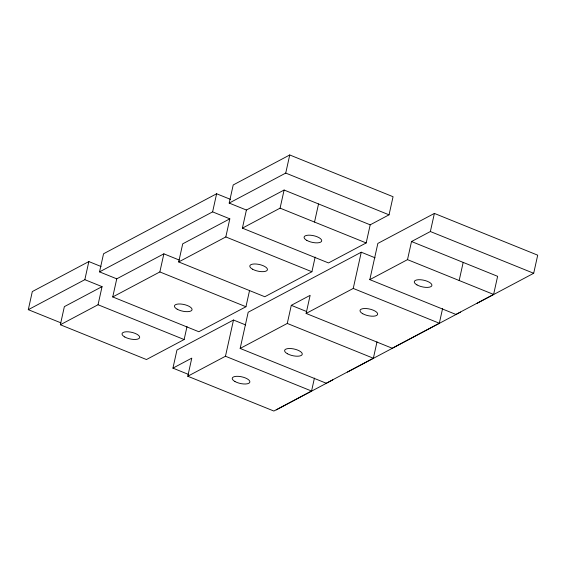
<?xml version="1.0" encoding="UTF-8"?>
<svg xmlns="http://www.w3.org/2000/svg" width="566" height="566" viewBox="0 0 566 566"><rect width="100%" height="100%" fill="white"/><g stroke="black" fill="none" stroke-linecap="round" stroke-linejoin="round"><path stroke-width="0.85" d="M60.838 322.825L28.3 309.68L32.312 291.568L88.848 261.563L101.052 266.501M187.006 326.603L184.134 339.543L146.445 359.537L60.35 324.75L64.361 306.638L102.057 286.637L84.836 279.675L28.3 309.68M84.836 279.675L88.848 261.563M179.302 260.07L163.871 253.837L116.752 278.833L99.538 271.878L103.55 253.766L216.622 193.763L230.454 199.352M60.35 324.75L98.038 304.749L102.057 286.637M249.585 290.351L245.948 306.737L198.836 331.74L112.74 296.945L116.752 278.833M112.74 296.945L159.853 271.942L163.871 253.837M315.156 257.077L311.908 271.737L264.796 296.74L178.7 261.945L182.712 243.833L229.824 218.837L212.611 211.875L99.538 271.878M188.4 374.381L172.941 368.133L176.96 350.021L233.496 320.023L245.694 324.955M212.611 211.875L216.622 193.763M314.427 378.102L311.562 391.035L273.866 411.036L187.77 376.241L191.789 358.129L172.941 368.133M246.408 210.036L229.195 203.074L233.206 184.962L289.742 154.964L393.059 196.72L389.04 214.825L370.199 224.829L366.181 242.941L328.492 262.935L242.397 228.148L246.408 210.036L284.104 190.035L370.199 224.829M178.7 261.945L225.813 236.942L229.824 218.837M187.77 376.241L225.466 356.24L233.496 320.023M377.006 341.85L373.369 358.236L326.257 383.239L240.161 348.444L248.191 312.22L361.264 252.217L375.095 257.806M229.195 203.074L285.731 173.076L289.742 154.964M242.397 228.148L280.085 208.147L284.104 190.035M240.161 348.444L287.273 323.441L291.292 305.329L310.133 295.332L306.121 313.444L392.217 348.231L439.329 323.236L442.584 308.576M314.526 222.063L318.538 203.951M306.121 313.444L353.234 288.441L361.264 252.217M369.817 279.639L407.506 259.638L411.524 241.526L497.62 276.321L493.609 294.433L455.913 314.434L369.817 279.639L377.847 243.422L434.384 213.417L537.7 255.174L533.688 273.279L477.152 303.284M411.524 241.526L430.372 231.529L434.384 213.417M459.168 280.517L463.179 262.405M276.258 409.883L332.794 379.885M347.496 372.081L460.568 312.085M285.731 173.076L389.04 214.825M430.372 231.529L533.688 273.279M280.085 208.147L366.181 242.941M407.506 259.638L493.609 294.433M225.813 236.942L311.908 271.737M353.234 288.441L439.329 323.236M291.292 305.329L306.722 311.569M159.853 271.942L245.948 306.737M287.273 323.441L373.369 358.236M98.038 304.749L184.134 339.543M225.466 356.24L311.562 391.035M124.753 336.982A9.014 3.403 12.5 0 0 139.434 338.065A9.014 3.403 12.5 0 0 128.369 331.817A9.014 3.403 12.5 0 0 124.753 336.982M362.728 313.72A9.014 3.403 12.5 0 0 377.409 314.802A9.014 3.403 12.5 0 0 366.343 308.555A9.014 3.403 12.5 0 0 362.728 313.72M287.344 353.722A9.014 3.403 12.5 0 0 302.032 354.804A9.014 3.403 12.5 0 0 290.966 348.55A9.014 3.403 12.5 0 0 287.344 353.722M234.954 381.519A9.014 3.403 12.5 0 0 249.641 382.602A9.014 3.403 12.5 0 0 238.576 376.355A9.014 3.403 12.5 0 0 234.954 381.519M306.8 240.38A9.014 3.403 12.5 0 0 321.481 241.463A9.014 3.403 12.5 0 0 310.416 235.215A9.014 3.403 12.5 0 0 306.8 240.38M417 284.917A9.014 3.403 12.5 0 0 431.681 286A9.014 3.403 12.5 0 0 420.623 279.753A9.014 3.403 12.5 0 0 417 284.917M252.521 269.183A9.014 3.403 12.5 0 0 267.209 270.265A9.014 3.403 12.5 0 0 256.143 264.018A9.014 3.403 12.5 0 0 252.521 269.183M177.144 309.185A9.014 3.403 12.5 0 0 191.824 310.267A9.014 3.403 12.5 0 0 180.759 304.02A9.014 3.403 12.5 0 0 177.144 309.185"/></g></svg>
